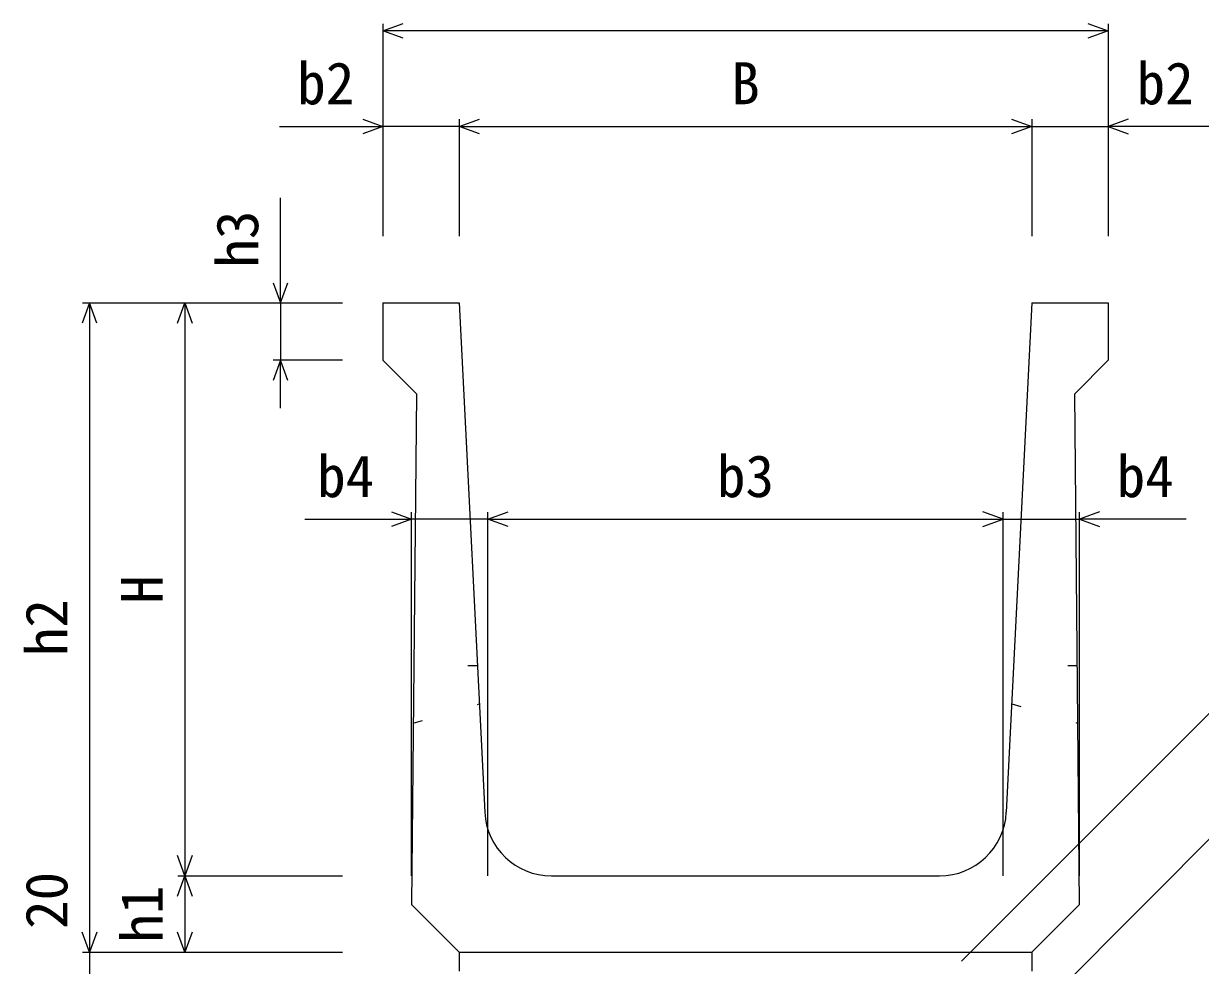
# Model space of a CAD drawing. Units: millimetres, scale not verified. Extents: x -33600 to 33600, y -11880 to 11880.
# Drawn here: x -29844 to -28610, y 9147 to 10134 of the extents above; entities that cross this region are included whole.
import ezdxf
from ezdxf.enums import TextEntityAlignment as Align

# ---------------------------------------------------------------- set-up
doc = ezdxf.new("R2010")
doc.units = ezdxf.units.MM
doc.header["$LTSCALE"] = 40
doc.linetypes.add('DOTTED', pattern=[1.75, 0.25, -1.5])
for name, color, linetype, lineweight in [('0-0_DIM', 7, 'Continuous', 25), ('0-5_OUTLINE', 3, 'Continuous', 25), ('0-6_OUTLINE2', 4, 'DOTTED', 25)]:
    doc.layers.add(name, color=color, linetype=linetype, lineweight=lineweight)
doc.styles.add('ＭＳ ゴシック', font='')
doc.styles.get('ＭＳ ゴシック').set_extended_font_data('MS Gothic')

msp = doc.modelspace()

# ---------------------------------------------------------------- linework, layer by layer
at = {"layer": '0-0_DIM'}
for p, q in [((-29466.98, 10133.74), (-29466.98, 9911.24)), ((-28706.98, 10133.74), (-28706.98, 9911.24)), ((-28706.98, 10126.24), (-29466.98, 10126.24)), ((-29386.98, 10033.74), (-29386.98, 9911.24)), ((-28786.98, 10033.74), (-28786.98, 9911.24)), ((-29575.36, 10026.24), (-29466.98, 10026.24)), ((-29386.98, 10026.24), (-29466.98, 10026.24)), ((-29386.98, 10026.24), (-28786.98, 10026.24)), ((-28786.98, 10026.24), (-28706.98, 10026.24)), ((-28598.6, 10026.24), (-28706.98, 10026.24)), ((-29574.48, 9841.24), (-29574.48, 9951.52)), ((-29781.98, 9841.24), (-29509.48, 9841.24)), ((-29774.48, 9841.24), (-29774.48, 9161.24)), ((-29674.48, 9841.24), (-29674.48, 9241.24)), ((-29574.48, 9841.24), (-29574.48, 9781.24)), ((-29509.48, 9781.24), (-29581.98, 9781.24)), ((-29574.48, 9731.24), (-29574.48, 9781.24)), ((-29436.98, 9241.24), (-29436.98, 9622.25)), ((-29356.98, 9241.24), (-29356.98, 9622.25)), ((-28816.98, 9241.24), (-28816.98, 9622.25)), ((-28736.98, 9241.24), (-28736.98, 9622.25)), ((-29548.83, 9614.75), (-29436.98, 9614.75)), ((-29356.98, 9614.75), (-29436.98, 9614.75)), ((-29356.98, 9614.75), (-28816.98, 9614.75)), ((-28816.98, 9614.75), (-28736.98, 9614.75)), ((-28625.13, 9614.75), (-28736.98, 9614.75)), ((-28510.09, 9502.44), (-28860.71, 9151.81)), ((-28585.19, 9295.18), (-28766.64, 9113.73)), ((-29681.98, 9241.24), (-29509.48, 9241.24)), ((-29674.48, 9241.24), (-29674.48, 9161.24)), ((-29781.98, 9161.24), (-29509.48, 9161.24))]:
    msp.add_line(p, q, dxfattribs=at)
for points in [[(-29445.84, 10118.55), (-29466.98, 10126.24), (-29445.84, 10133.94)], [(-28728.12, 10133.94), (-28706.98, 10126.24), (-28728.12, 10118.55)], [(-29488.12, 10033.94), (-29466.98, 10026.24), (-29488.12, 10018.55)], [(-29365.84, 10018.55), (-29386.98, 10026.24), (-29365.84, 10033.94)], [(-28808.12, 10033.94), (-28786.98, 10026.24), (-28808.12, 10018.55)], [(-28685.84, 10033.94), (-28706.98, 10026.24), (-28685.84, 10018.55)], [(-29582.17, 9862.39), (-29574.48, 9841.24), (-29566.78, 9862.39)], [(-29766.78, 9820.1), (-29774.48, 9841.24), (-29782.17, 9820.1)], [(-29682.17, 9820.1), (-29674.48, 9841.24), (-29666.78, 9820.1)], [(-29566.78, 9760.1), (-29574.48, 9781.24), (-29582.17, 9760.1)], [(-29458.12, 9622.44), (-29436.98, 9614.75), (-29458.12, 9607.05)], [(-29335.84, 9607.05), (-29356.98, 9614.75), (-29335.84, 9622.44)], [(-28838.12, 9607.05), (-28816.98, 9614.75), (-28838.12, 9622.44)], [(-28715.84, 9622.44), (-28736.98, 9614.75), (-28715.84, 9607.05)], [(-29666.78, 9262.39), (-29674.48, 9241.24), (-29682.17, 9262.39)], [(-29682.17, 9220.1), (-29674.48, 9241.24), (-29666.78, 9220.1)], [(-29766.78, 9182.39), (-29774.48, 9161.24), (-29782.17, 9182.39)], [(-29666.78, 9182.39), (-29674.48, 9161.24), (-29682.17, 9182.39)], [(-29774.48, 9161.24), (-29774.48, 9141.24), (-29774.48, 9091.24)]]:
    msp.add_lwpolyline(points, dxfattribs=at)
at = {"layer": '0-5_OUTLINE'}
for p, q in [((-29466.98, 9841.24), (-29386.98, 9841.24)), ((-29466.98, 9841.24), (-29466.98, 9781.24)), ((-29386.98, 9841.24), (-29360.3, 9307.75)), ((-28786.98, 9841.24), (-28813.65, 9307.75)), ((-28786.98, 9841.24), (-28706.98, 9841.24)), ((-28706.98, 9841.24), (-28706.98, 9781.24)), ((-29466.98, 9781.24), (-29431.98, 9746.24)), ((-28706.98, 9781.24), (-28741.98, 9746.24)), ((-29431.98, 9746.24), (-29436.98, 9211.24)), ((-28736.98, 9211.24), (-28741.98, 9746.24)), ((-29290.39, 9241.24), (-28883.57, 9241.24)), ((-29386.98, 9161.24), (-29436.98, 9211.24)), ((-28786.98, 9161.24), (-28736.98, 9211.24)), ((-29386.98, 9161.24), (-28786.98, 9161.24)), ((-29386.98, 9161.24), (-29386.98, 9141.24)), ((-28786.98, 9161.24), (-28786.98, 9141.24))]:
    msp.add_line(p, q, dxfattribs=at)
for centre, start, end in [((-29290.39, 9311.24), 182.86241, 270), ((-28883.57, 9311.24), 270, 357.13759)]:
    msp.add_arc(centre, 70, start, end, dxfattribs=at)
at = {"layer": '0-6_OUTLINE2'}
for p, q in [((-29367.98, 9461.24), (-29434.64, 9461.24)), ((-28739.32, 9461.24), (-28805.98, 9461.24)), ((-29435.2, 9401.24), (-29365.98, 9421.24)), ((-28807.98, 9421.24), (-28738.75, 9401.24))]:
    msp.add_line(p, q, dxfattribs=at)

# ---------------------------------------------------------------- texts
at = {"layer": '0-0_DIM', "style": 'ＭＳ ゴシック'}
for s, p in [('b2', (-29556.82, 10036.24)), ('B', (-29101.98, 10036.24)), ('b2', (-28677.14, 10036.24)), ('b4', (-29535.92, 9624.75)), ('b3', (-29116.98, 9624.75)), ('b4', (-28698.04, 9624.75))]:
    msp.add_text(s, height=43.99, dxfattribs=at).set_placement(p, align=Align.BOTTOM_LEFT)
for s, p in [('h3', (-29584.48, 9878.17)), ('H', (-29684.48, 9526.24)), ('h2', (-29784.48, 9471.24)), ('20', (-29784.48, 9185.56)), ('h1', (-29684.48, 9171.24))]:
    msp.add_text(s, height=43.99, rotation=90, dxfattribs=at).set_placement(p, align=Align.BOTTOM_LEFT)

doc.saveas('drawing.dxf')
